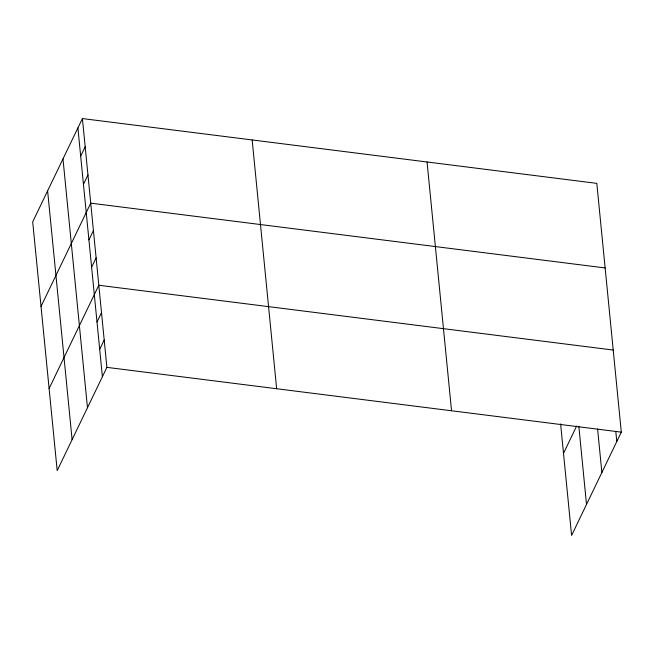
<?xml version="1.0" encoding="UTF-8"?>
<svg xmlns="http://www.w3.org/2000/svg" width="654" height="654" viewBox="0 0 654 654"><rect width="100%" height="100%" fill="white"/><g stroke="black" fill="none" stroke-linecap="round" stroke-linejoin="round"><path stroke-width="0.98" d="M82.404 118.57L32.7 221.853L57.192 470.635L106.896 367.36L82.404 118.57L596.808 183.365L621.3 432.147L571.596 535.43L560.617 423.931M80.679 156.126L85.184 146.774M83.45 184.322L87.955 174.97M41.03 306.44L90.734 203.165L605.138 267.952M88.919 239.887L93.424 230.527M91.617 267.249L96.122 257.897M49.107 388.541L98.811 285.258L613.215 350.045M97.005 321.981L101.509 312.628M99.694 349.35L104.199 339.99M563.511 453.328L576.673 425.983M106.896 367.36L621.3 432.147M615.798 431.37L616.796 441.507M597.592 428.918L601.876 472.499M578.831 426.383L586.515 504.43M427.054 161.979L451.546 410.769M252.158 139.956L276.65 388.738M77.9 127.931L102.392 376.72M62.988 158.922L87.472 407.712M47.619 190.862L72.103 439.643"/></g></svg>
